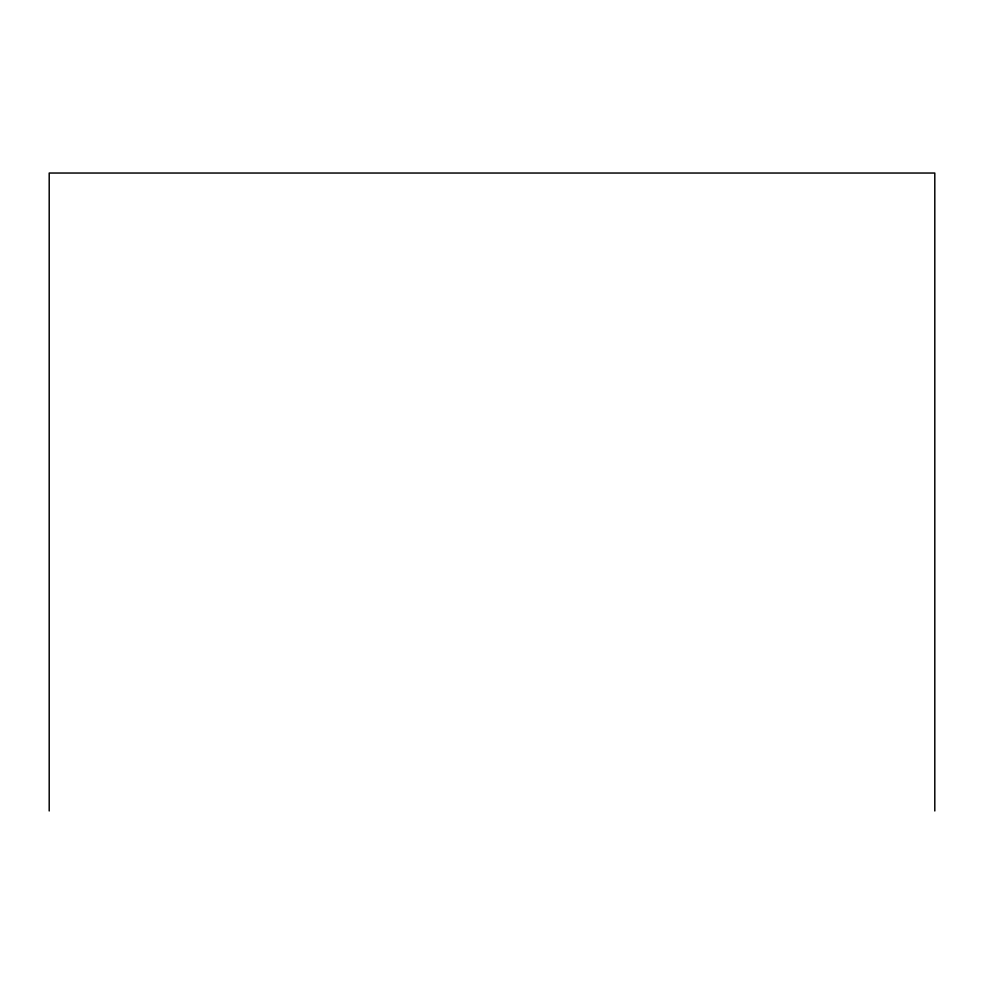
<?xml version="1.0" encoding="UTF-8"?>
<svg xmlns="http://www.w3.org/2000/svg" width="984" height="984" viewBox="0 0 984 984"><rect width="100%" height="100%" fill="white"/><g stroke="black" fill="none" stroke-linecap="round" stroke-linejoin="round"><path stroke-width="1.48" d="M934.8 810.964L934.8 173.036L49.2 173.036L49.2 810.964"/></g></svg>
